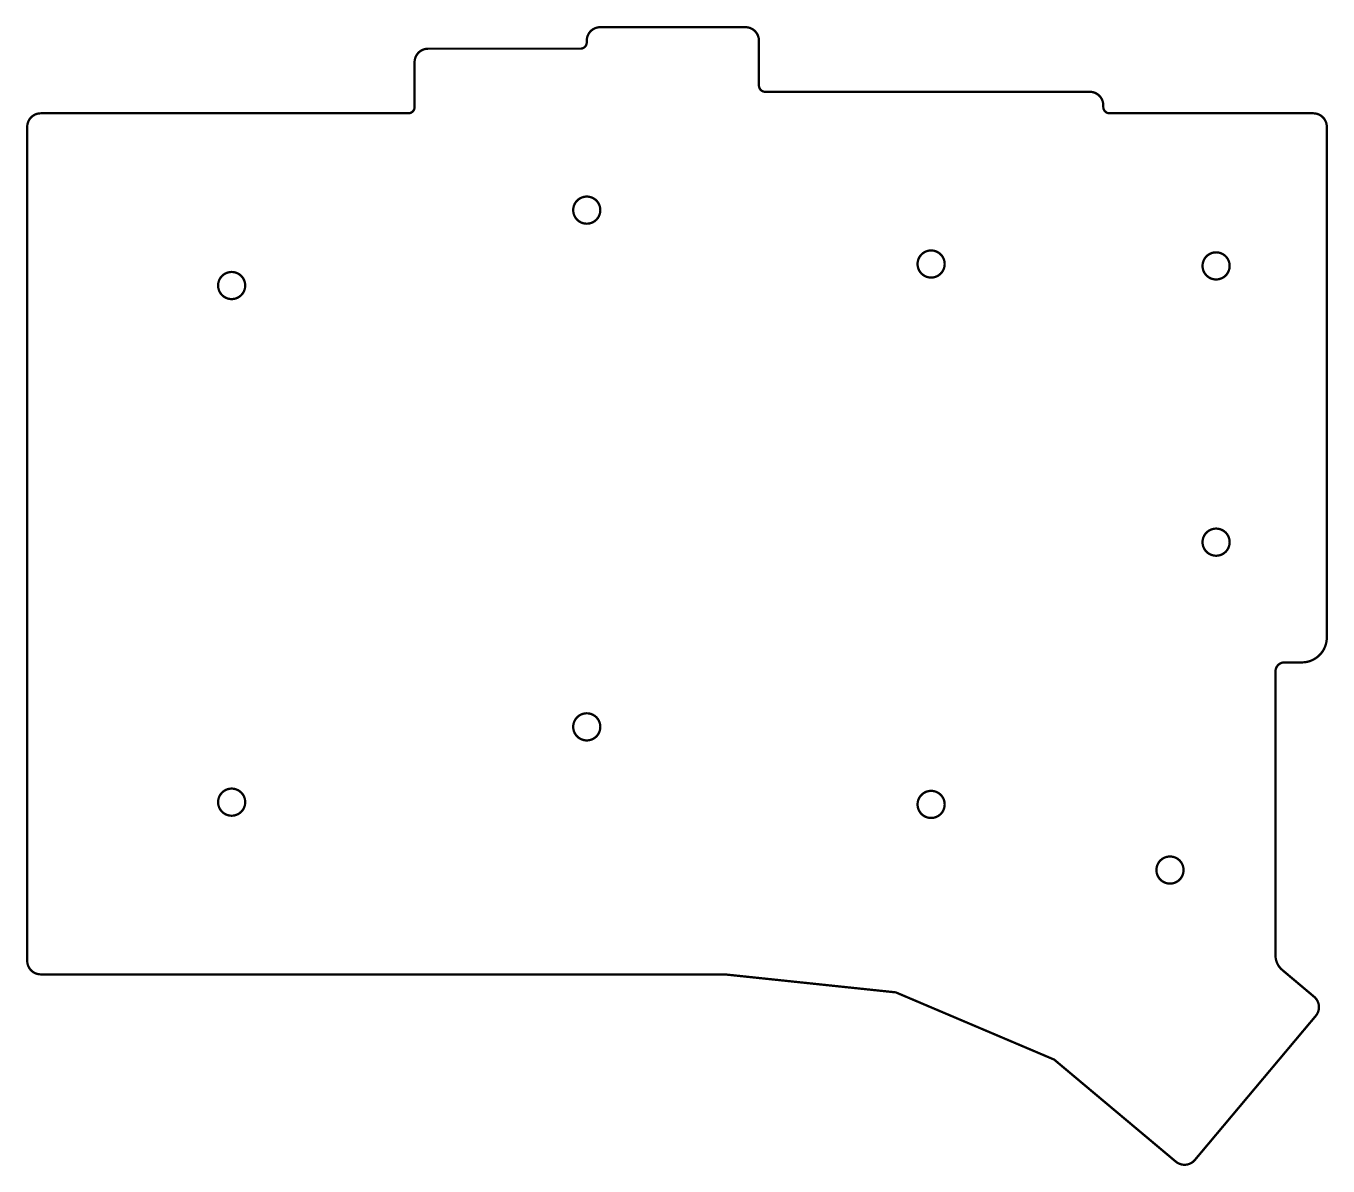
# Model space of a CAD drawing. Header units: millimetres. Extents: x 5 to 149, y 5 to 131.
import ezdxf

# ---------------------------------------------------------------- set-up
doc = ezdxf.new("R2010")
doc.units = ezdxf.units.MM
doc.header["$MEASUREMENT"] = 0
doc.layers.add('Board-Outline-Layer', color=7, linetype='Continuous', true_color=0xff00ff)

msp = doc.modelspace()

# ---------------------------------------------------------------- linework, layer by layer
at = {"layer": 'Board-Outline-Layer', "const_width": 0.254}
for points in [[(67.47, 129.14, -0.414), (68.97, 130.64)], [(85.02, 130.64, -0.414), (86.52, 129.14)], [(48.42, 126.76, -0.414), (49.92, 128.26)], [(67.47, 128.96, -0.414), (66.77, 128.26)], [(87.22, 123.49, -0.414), (86.52, 124.19)], [(123.12, 123.49, -0.414), (124.62, 121.99)], [(5.56, 119.61, -0.414), (7.06, 121.11)], [(48.42, 121.81, -0.414), (47.72, 121.11)], [(124.62, 121.81, 0.414), (125.32, 121.11)], [(147.85, 121.11, -0.414), (149.35, 119.61)], [(65.97, 110.4, 1), (68.97, 110.4), (68.97, 110.4, 1), (65.97, 110.4)], [(104.07, 104.44, 1), (107.07, 104.44), (107.07, 104.44, 1), (104.07, 104.44)], [(26.68, 102.06, 1), (29.68, 102.06), (29.68, 102.06, 1), (26.68, 102.06)], [(146.6, 60.37, 0.414), (149.35, 63.13)], [(144.67, 60.37, 0.414), (143.67, 59.37)], [(65.97, 53.24, 1), (68.97, 53.24), (68.97, 53.24, 1), (65.97, 53.24)], [(26.68, 44.91, 1), (29.68, 44.91), (29.68, 44.91, 1), (26.68, 44.91)], [(104.07, 44.66, 1), (107.07, 44.66), (107.07, 44.66, 1), (104.07, 44.66)], [(7.06, 25.86, -0.414), (5.56, 27.36)], [(143.67, 27.97, 0.199), (144.29, 26.47), (144.44, 26.33)], [(147.94, 23.39, -0.414), (148.13, 21.27)], [(134.75, 5.33, -0.414), (132.64, 5.15)]]:
    msp.add_lwpolyline(points, format="xyb", dxfattribs=at)
for points in [[(68.97, 130.64), (85.02, 130.64)], [(49.92, 128.26), (66.77, 128.26)], [(67.47, 128.96), (67.47, 129.14)], [(86.52, 129.14), (86.52, 124.19)], [(48.42, 121.81), (48.42, 126.76)], [(87.22, 123.49), (123.12, 123.49)], [(7.06, 121.11), (47.72, 121.11)], [(124.62, 121.81), (124.62, 121.99)], [(147.88, 121.11), (125.32, 121.11)], [(5.56, 119.61), (5.56, 27.36)], [(149.35, 63.13), (149.35, 119.61)], [(143.67, 59.37), (143.67, 27.97)], [(146.6, 60.37), (144.67, 60.37)], [(82.72, 25.86), (7.06, 25.86)], [(82.71, 25.86), (101.66, 23.87), (119.19, 16.43), (132.64, 5.15)], [(147.94, 23.39), (144.44, 26.33)], [(134.75, 5.33), (148.13, 21.27)]]:
    msp.add_lwpolyline(points, dxfattribs=at)
for points in [[(135.6, 104.23, 1), (138.6, 104.23, 1)], [(135.6, 73.67, 1), (138.6, 73.67, 1)], [(130.5, 37.4, 1), (133.5, 37.4, 1)]]:
    msp.add_lwpolyline(points, format="xyb", close=True, dxfattribs=at)

doc.saveas('drawing.dxf')
